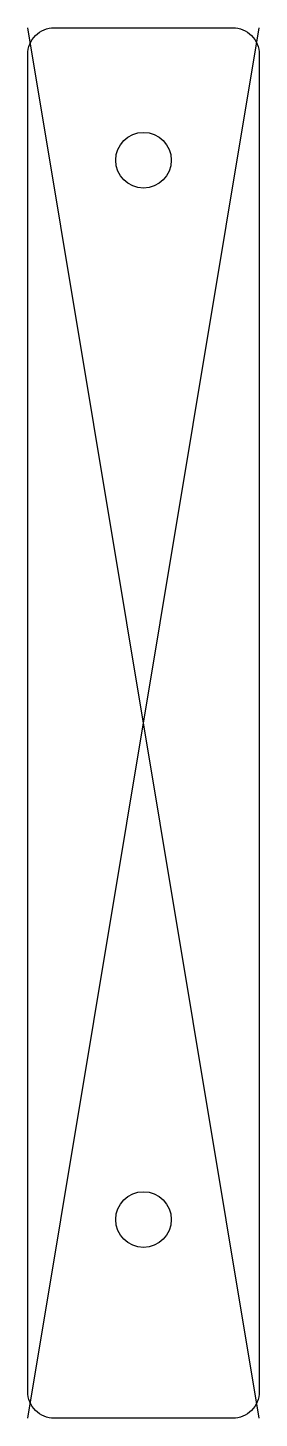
# Model space of a CAD drawing. Header units: millimetres. Extents: x -9 to 9, y -52 to 53.
import ezdxf

# ---------------------------------------------------------------- set-up
doc = ezdxf.new("R2010")
doc.units = ezdxf.units.MM
doc.layers.get('0').update_dxf_attribs({"linetype": 'CONTINUOUS'})

msp = doc.modelspace()

# ---------------------------------------------------------------- linework, layer by layer
for p, q in [((8.75, -52.5), (-8.75, 52.5)), ((-8.75, -52.5), (8.75, 52.5))]:
    msp.add_line(p, q)
msp.add_lwpolyline([(6.75, -52.5), (-6.75, -52.5, -0.414214), (-8.75, -50.5), (-8.75, 50.5, -0.414214), (-6.75, 52.5), (6.75, 52.5, -0.414214), (8.75, 50.5), (8.75, -50.5, -0.414214)], format="xyb", close=True)
for centre in [(0, 42.5), (0, -37.5)]:
    msp.add_circle(centre, 2.1)

doc.saveas('drawing.dxf')
